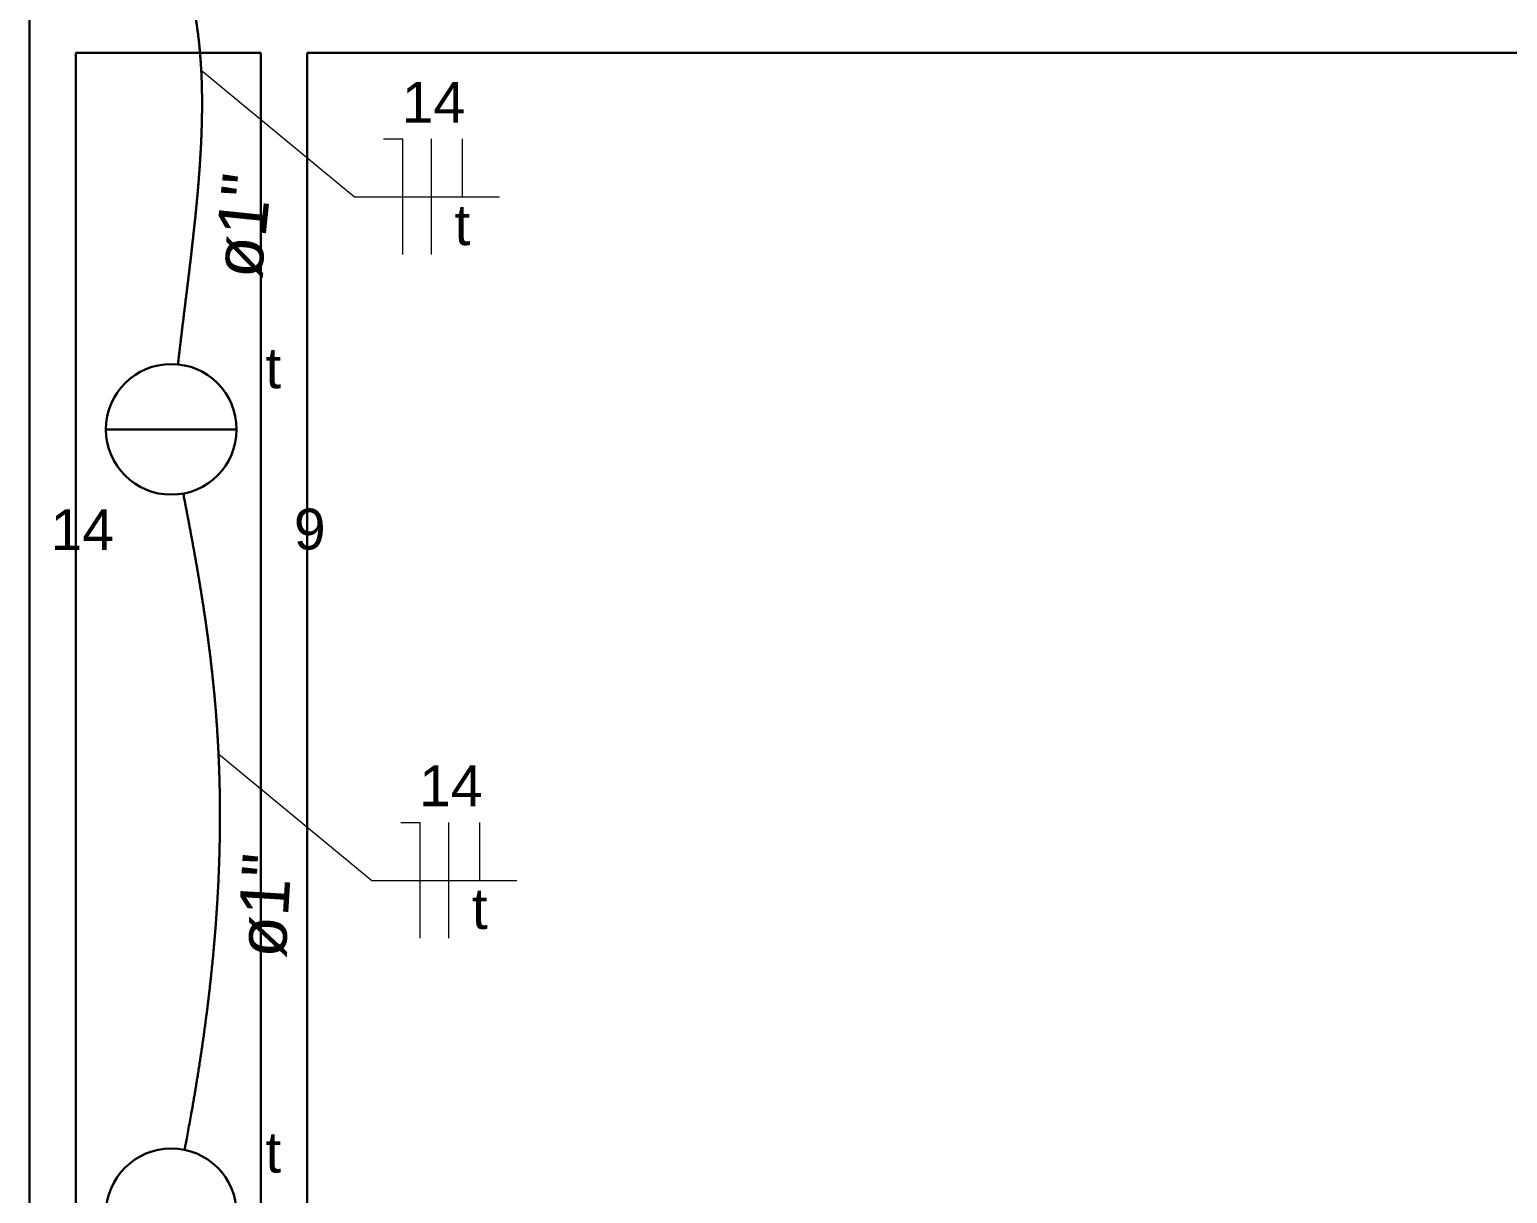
# Model space of a CAD drawing. Header units: millimetres. Extents: x 0 to 55.3, y 20.8 to 61.4.
# Drawn here: x 0 to 3.196, y 26.508 to 29.025 of the extents above; entities that cross this region are included whole.
import ezdxf

# ---------------------------------------------------------------- set-up
doc = ezdxf.new("R2010")
doc.units = ezdxf.units.MM
doc.linetypes.add('Dashed', pattern=[0.75, 0.5, -0.25])
for name, color, linetype, lineweight in [('ARQ_-_CALÇADA', 1, 'Continuous', 30), ('ARQ_-_DENÍVEL', 1, 'Continuous', 30), ('EL-Condutos', 4, 'Continuous', 30), ('EL-Fios', 2, 'Continuous', 20), ('EL-Textos_condutos', 2, 'Continuous', 20), ('EL-Textos_fios', 2, 'Continuous', 20), ('EL-Textos_pontos', 2, 'Continuous', 30), ('P-SIMBOL', 3, 'Continuous', 30)]:
    doc.layers.add(name, color=color, linetype=linetype, lineweight=lineweight)
doc.styles.add('Arial', font='Arial')

msp = doc.modelspace()

# ---------------------------------------------------------------- linework, layer by layer
at = {"layer": 'ARQ_-_CALÇADA'}
for p, q in [((0.000002, 29.075499), (0.000002, 24.075499)), ((0.100002, 28.975499), (0.100002, 24.075499)), ((0.500002, 28.975499), (0.500002, 24.075499)), ((0.600002, 28.975499), (0.600002, 24.075499))]:
    msp.add_line(p, q, dxfattribs=at)
at = {"layer": 'ARQ_-_DENÍVEL'}
for p, q in [((0.500002, 28.975499), (0.100002, 28.975499)), ((6.700002, 28.975499), (0.600002, 28.975499))]:
    msp.add_line(p, q, dxfattribs=at)
at = {"layer": 'EL-Condutos', "linetype": 'Dashed', "ltscale": 7, "flags": 128}
for points in [[(0.150104, 29.423402), (0.150232, 29.423297), (0.150604, 29.42299), (0.151203, 29.422495), (0.152013, 29.421825), (0.153017, 29.420993), (0.154197, 29.420013), (0.155537, 29.418898), (0.15702, 29.417661), (0.158629, 29.416317), (0.160347, 29.414878), (0.162158, 29.413357), (0.164043, 29.411768), (0.165988, 29.410124), (0.167974, 29.40844), (0.169985, 29.406727), (0.172004, 29.404999), (0.174014, 29.40327), (0.175998, 29.401553), (0.177939, 29.399862), (0.17982, 29.398209), (0.181579, 29.396651), (0.183269, 29.395138), (0.184896, 29.393668), (0.186464, 29.392236), (0.187976, 29.39084), (0.189438, 29.389477), (0.190853, 29.388141), (0.192226, 29.386832), (0.193561, 29.385544), (0.194863, 29.384274), (0.196135, 29.38302), (0.197383, 29.381777), (0.198609, 29.380542), (0.19982, 29.379312), (0.201018, 29.378084), (0.202208, 29.376853), (0.203395, 29.375617), (0.204583, 29.374372), (0.205776, 29.373114), (0.206978, 29.371841), (0.208165, 29.37058), (0.209363, 29.369302), (0.210572, 29.368006), (0.211791, 29.366696), (0.213018, 29.36537), (0.214253, 29.364031), (0.215494, 29.362679), (0.21674, 29.361315), (0.21799, 29.35994), (0.219243, 29.358554), (0.220497, 29.357159), (0.221752, 29.355756), (0.223006, 29.354345), (0.224259, 29.352928), (0.225509, 29.351505), (0.226755, 29.350077), (0.227995, 29.348645), (0.22923, 29.34721), (0.230456, 29.345773), (0.231675, 29.344334), (0.232862, 29.342921), (0.23404, 29.341508), (0.235209, 29.340094), (0.23637, 29.338679), (0.237522, 29.337262), (0.238666, 29.335844), (0.239803, 29.334425), (0.240932, 29.333003), (0.242055, 29.33158), (0.24317, 29.330154), (0.244279, 29.328726), (0.245381, 29.327295), (0.246477, 29.325861), (0.247568, 29.324424), (0.248653, 29.322984), (0.249733, 29.32154), (0.250808, 29.320092), (0.251879, 29.31864), (0.252944, 29.317184), (0.254006, 29.315724), (0.255051, 29.314277), (0.256091, 29.312827), (0.257128, 29.311372), (0.25816, 29.309913), (0.259189, 29.308449), (0.260213, 29.306982), (0.261233, 29.30551), (0.262249, 29.304035), (0.26326, 29.302555), (0.264267, 29.301072), (0.265269, 29.299585), (0.266267, 29.298094), (0.26726, 29.296599), (0.268248, 29.295102), (0.269231, 29.2936), (0.270209, 29.292096), (0.271182, 29.290588), (0.27215, 29.289077), (0.273112, 29.287562), (0.274069, 29.286045), (0.275014, 29.284537), (0.275953, 29.283026), (0.276886, 29.281512), (0.277815, 29.279995), (0.278738, 29.278475), (0.279655, 29.276952), (0.280568, 29.275427), (0.281475, 29.273898), (0.282377, 29.272367), (0.283274, 29.270833), (0.284166, 29.269296), (0.285052, 29.267756), (0.285934, 29.266213), (0.28681, 29.264668), (0.287681, 29.263119), (0.288547, 29.261568), (0.289408, 29.260014), (0.290264, 29.258457), (0.291115, 29.256897), (0.291961, 29.255335), (0.292799, 29.253774), (0.293632, 29.252211), (0.294461, 29.250645), (0.295284, 29.249076), (0.296102, 29.247505), (0.296916, 29.245931), (0.297724, 29.244354), (0.298527, 29.242775), (0.299326, 29.241193), (0.300119, 29.239608), (0.300907, 29.238021), (0.301691, 29.236432), (0.302469, 29.23484), (0.303242, 29.233245), (0.304011, 29.231649), (0.304774, 29.230049), (0.305532, 29.228448), (0.306286, 29.226844), (0.307034, 29.225237), (0.307777, 29.223628), (0.308516, 29.222016), (0.30925, 29.2204), (0.309979, 29.218783), (0.310703, 29.217163), (0.311422, 29.215541), (0.312136, 29.213917), (0.312846, 29.212291), (0.31355, 29.210662), (0.314249, 29.209032), (0.314943, 29.207399), (0.315632, 29.205765), (0.316317, 29.204128), (0.316996, 29.202489), (0.31767, 29.200848), (0.31834, 29.199205), (0.319005, 29.19756), (0.319664, 29.195914), (0.320319, 29.194265), (0.320969, 29.192614), (0.321614, 29.190962), (0.322258, 29.189299), (0.322897, 29.187634), (0.32353, 29.185967), (0.324159, 29.184299), (0.324783, 29.182629), (0.325403, 29.180957), (0.326017, 29.179283), (0.326627, 29.177607), (0.327231, 29.17593), (0.327831, 29.174251), (0.328426, 29.17257), (0.329017, 29.170888), (0.329603, 29.169204), (0.330183, 29.167518), (0.33076, 29.16583), (0.331331, 29.164141), (0.331898, 29.162451), (0.33246, 29.160759), (0.333017, 29.159065), (0.33357, 29.15737), (0.334122, 29.155659), (0.33467, 29.153947), (0.335213, 29.152233), (0.335752, 29.150518), (0.336285, 29.148802), (0.336814, 29.147083), (0.337339, 29.145364), (0.337859, 29.143643), (0.338374, 29.141921), (0.338884, 29.140197), (0.33939, 29.138472), (0.339892, 29.136746), (0.340388, 29.135018), (0.340881, 29.133289), (0.341368, 29.131559), (0.341852, 29.129828), (0.34233, 29.128095), (0.342805, 29.126361), (0.343275, 29.124626), (0.34374, 29.122889), (0.344206, 29.121133), (0.344667, 29.119375), (0.345124, 29.117617), (0.345577, 29.115857), (0.346025, 29.114096), (0.346468, 29.112334), (0.346907, 29.110571), (0.347342, 29.108806), (0.347772, 29.107041), (0.348198, 29.105275), (0.34862, 29.103507), (0.349037, 29.101739), (0.34945, 29.099969), (0.349859, 29.098199), (0.350263, 29.096427), (0.350663, 29.094655), (0.351059, 29.092881), (0.35145, 29.091107), (0.351838, 29.089332), (0.352221, 29.087555), (0.352605, 29.085756), (0.352985, 29.083955), (0.35336, 29.082153), (0.353731, 29.080351), (0.354098, 29.078548), (0.354461, 29.076744), (0.354819, 29.074939), (0.355174, 29.073133), (0.355524, 29.071326), (0.35587, 29.069519), (0.356212, 29.067711), (0.35655, 29.065902), (0.356884, 29.064092), (0.357214, 29.062282), (0.35754, 29.06047), (0.357862, 29.058659), (0.35818, 29.056846), (0.358494, 29.055033), (0.358804, 29.053219), (0.35911, 29.051404), (0.359416, 29.049563), (0.359719, 29.047721), (0.360017, 29.045879), (0.360312, 29.044036), (0.360603, 29.042192), (0.360889, 29.040348), (0.361172, 29.038503), (0.361451, 29.036658), (0.361726, 29.034812), (0.361997, 29.032965), (0.362265, 29.031118), (0.362528, 29.029271), (0.362788, 29.027423), (0.363044, 29.025574), (0.363297, 29.023725), (0.363545, 29.021875), (0.36379, 29.020025), (0.364031, 29.018174), (0.364269, 29.016323), (0.364503, 29.014471), (0.364737, 29.012591), (0.364967, 29.01071), (0.365193, 29.008829), (0.365416, 29.006948), (0.365635, 29.005066), (0.365851, 29.003184), (0.366063, 29.001301), (0.366271, 28.999418), (0.366475, 28.997534), (0.366677, 28.99565), (0.366874, 28.993766), (0.367068, 28.991881), (0.367259, 28.989996), (0.367446, 28.988111), (0.36763, 28.986225), (0.36781, 28.984339), (0.367987, 28.982453), (0.36816, 28.980566), (0.36833, 28.978679), (0.368497, 28.976792), (0.368663, 28.974875), (0.368825, 28.972958), (0.368985, 28.97104), (0.36914, 28.969122), (0.369293, 28.967204), (0.369442, 28.965285), (0.369587, 28.963367), (0.36973, 28.961448), (0.369869, 28.959528), (0.370005, 28.957609), (0.370137, 28.955689), (0.370267, 28.953769), (0.370393, 28.951849), (0.370516, 28.949929), (0.370636, 28.948008), (0.370753, 28.946088), (0.370866, 28.944167), (0.370977, 28.942246), (0.371084, 28.940324), (0.371189, 28.938403), (0.371291, 28.936451), (0.371391, 28.934499), (0.371488, 28.932547), (0.371581, 28.930594), (0.371672, 28.928642), (0.371759, 28.926689), (0.371844, 28.924736), (0.371925, 28.922783), (0.372003, 28.92083), (0.372079, 28.918877), (0.372151, 28.916923), (0.372221, 28.91497), (0.372288, 28.913016), (0.372351, 28.911063), (0.372412, 28.909109), (0.37247, 28.907155), (0.372525, 28.905201), (0.372578, 28.903247), (0.372627, 28.901293), (0.372674, 28.899339), (0.372719, 28.897354), (0.372761, 28.89537), (0.3728, 28.893385), (0.372836, 28.8914), (0.372869, 28.889415), (0.3729, 28.88743), (0.372928, 28.885445), (0.372953, 28.88346), (0.372976, 28.881474), (0.372995, 28.879489), (0.373013, 28.877504), (0.373027, 28.875519), (0.373039, 28.873534), (0.373048, 28.871548), (0.373055, 28.869563), (0.373059, 28.867578), (0.373061, 28.865593), (0.37306, 28.863607), (0.373056, 28.861622), (0.37305, 28.859637), (0.373041, 28.857621), (0.37303, 28.855606), (0.373017, 28.85359), (0.373, 28.851575), (0.372982, 28.849559), (0.37296, 28.847544), (0.372937, 28.845528), (0.372911, 28.843513), (0.372882, 28.841498), (0.372851, 28.839482), (0.372818, 28.837467), (0.372782, 28.835452), (0.372744, 28.833437), (0.372704, 28.831421), (0.372661, 28.829406), (0.372616, 28.827391), (0.372569, 28.825376), (0.372519, 28.823361), (0.372467, 28.821346), (0.372413, 28.819331), (0.372356, 28.817287), (0.372297, 28.815243), (0.372235, 28.813199), (0.372172, 28.811154), (0.372106, 28.80911), (0.372037, 28.807066), (0.371967, 28.805022), (0.371894, 28.802979), (0.37182, 28.800935), (0.371743, 28.798891), (0.371664, 28.796848), (0.371583, 28.794804), (0.3715, 28.792761), (0.371414, 28.790717), (0.371327, 28.788674), (0.371238, 28.786631), (0.371146, 28.784588), (0.371053, 28.782545), (0.370958, 28.780502), (0.370861, 28.778459), (0.37076, 28.776388), (0.370657, 28.774317), (0.370553, 28.772246), (0.370446, 28.770175), (0.370338, 28.768104), (0.370227, 28.766033), (0.370115, 28.763963), (0.370001, 28.761892), (0.369885, 28.759822), (0.369767, 28.757752), (0.369647, 28.755681), (0.369525, 28.753611), (0.369402, 28.751541), (0.369277, 28.749472), (0.369149, 28.747402), (0.369021, 28.745332), (0.36889, 28.743263), (0.368758, 28.741193), (0.368624, 28.739124), (0.368488, 28.737055), (0.368349, 28.734959), (0.368208, 28.732863), (0.368065, 28.730767), (0.367921, 28.728671), (0.367775, 28.726576), (0.367627, 28.72448), (0.367478, 28.722385), (0.367327, 28.720289), (0.367174, 28.718194), (0.36702, 28.716099), (0.366864, 28.714004), (0.366707, 28.711909), (0.366548, 28.709815), (0.366387, 28.70772), (0.366225, 28.705626), (0.366061, 28.703531), (0.365896, 28.701437), (0.36573, 28.699343), (0.365562, 28.697249), (0.365392, 28.695155), (0.365219, 28.693036), (0.365045, 28.690917), (0.364869, 28.688798), (0.364692, 28.686679), (0.364513, 28.684561), (0.364333, 28.682442), (0.364151, 28.680324), (0.363968, 28.678205), (0.363784, 28.676087), (0.363598, 28.673969), (0.363411, 28.671851), (0.363223, 28.669733), (0.363033, 28.667616), (0.362842, 28.665498), (0.36265, 28.663381), (0.362457, 28.661263), (0.362262, 28.659146), (0.362066, 28.657029), (0.361869, 28.654912), (0.36167, 28.652795), (0.361469, 28.650655), (0.361265, 28.648515), (0.361061, 28.646375), (0.360856, 28.644235), (0.360649, 28.642095), (0.360441, 28.639956), (0.360233, 28.637816), (0.360023, 28.635677), (0.359811, 28.633538), (0.359599, 28.631398), (0.359386, 28.629259), (0.359171, 28.62712), (0.358956, 28.624981), (0.358739, 28.622843), (0.358522, 28.620704), (0.358303, 28.618565), (0.358083, 28.616427), (0.357863, 28.614288), (0.357641, 28.61215), (0.357418, 28.610011), (0.357193, 28.607852), (0.356966, 28.605692), (0.356738, 28.603532), (0.356509, 28.601373), (0.35628, 28.599213), (0.356049, 28.597054), (0.355818, 28.594895), (0.355585, 28.592736), (0.355352, 28.590577), (0.355118, 28.588418), (0.354883, 28.586259), (0.354648, 28.584101), (0.354411, 28.581942), (0.354174, 28.579784), (0.353935, 28.577626), (0.353696, 28.575468), (0.353457, 28.573311), (0.353216, 28.571153), (0.352975, 28.568996), (0.352733, 28.566839), (0.352488, 28.564663), (0.352243, 28.562487), (0.351997, 28.560311), (0.35175, 28.558135), (0.351502, 28.55596), (0.351254, 28.553784), (0.351005, 28.551609), (0.350755, 28.549433), (0.350505, 28.547258), (0.350254, 28.545082), (0.350003, 28.542906), (0.34975, 28.54073), (0.349498, 28.538554), (0.349244, 28.536378), (0.34899, 28.534201), (0.348736, 28.532025), (0.34848, 28.529847), (0.348225, 28.52767), (0.347968, 28.525492), (0.347711, 28.523314), (0.347452, 28.521118), (0.347192, 28.518922), (0.346931, 28.516725), (0.34667, 28.514529), (0.346409, 28.512332), (0.346147, 28.510136), (0.345885, 28.50794), (0.345622, 28.505744), (0.345359, 28.503549), (0.345095, 28.501355), (0.344832, 28.499161), (0.344568, 28.496968), (0.344304, 28.494776), (0.344039, 28.492586), (0.343774, 28.490396), (0.34351, 28.488208), (0.343245, 28.486021), (0.34298, 28.483836), (0.342714, 28.481653), (0.342449, 28.479471), (0.342182, 28.477277), (0.341915, 28.475084), (0.341648, 28.472893), (0.34138, 28.470702), (0.341113, 28.468511), (0.340845, 28.46632), (0.340576, 28.464128), (0.340308, 28.461934), (0.340039, 28.45974), (0.339769, 28.457542), (0.3395, 28.455343), (0.339229, 28.45314), (0.338958, 28.450933), (0.338687, 28.448722), (0.338415, 28.446507), (0.338142, 28.444287), (0.337869, 28.442062), (0.337594, 28.43983), (0.337319, 28.437593), (0.337044, 28.435348), (0.336765, 28.433084), (0.336486, 28.430814), (0.336207, 28.42854), (0.335927, 28.426264), (0.335648, 28.423988), (0.335368, 28.421713), (0.335089, 28.419441), (0.33481, 28.417174), (0.334533, 28.414913), (0.334256, 28.412661), (0.33398, 28.410419), (0.333706, 28.408188), (0.333434, 28.405971), (0.333163, 28.40377), (0.332895, 28.401585), (0.332629, 28.39942), (0.332365, 28.397274), (0.332104, 28.395151), (0.331846, 28.393052), (0.331591, 28.390979), (0.331338, 28.388923), (0.331088, 28.386888), (0.33084, 28.384867), (0.330592, 28.382855), (0.330346, 28.380844), (0.330098, 28.378828), (0.32985, 28.3768), (0.3296, 28.374754), (0.329348, 28.372684), (0.329092, 28.370582), (0.328832, 28.368442), (0.328567, 28.366258), (0.328297, 28.364023), (0.32802, 28.361731), (0.327737, 28.359374), (0.327446, 28.356947), (0.327146, 28.354442), (0.326837, 28.351854), (0.326518, 28.349176), (0.326188, 28.3464), (0.325846, 28.343517), (0.325496, 28.340553), (0.325139, 28.337535), (0.32478, 28.334487), (0.32442, 28.331432), (0.324063, 28.328397), (0.323712, 28.325405), (0.323368, 28.322481), (0.323036, 28.319649), (0.322718, 28.316935), (0.322417, 28.314362), (0.322135, 28.311956), (0.321876, 28.309741), (0.321643, 28.307741), (0.321437, 28.305982), (0.321263, 28.304487), (0.321122, 28.303282), (0.321018, 28.302391), (0.320953, 28.301838), (0.320931, 28.301648)], [(0.332386, 28.022472), (0.332415, 28.022323), (0.332498, 28.021888), (0.332632, 28.021187), (0.332813, 28.020239), (0.333037, 28.019063), (0.333301, 28.017679), (0.333602, 28.016105), (0.333935, 28.014362), (0.334296, 28.012469), (0.334682, 28.010445), (0.33509, 28.008309), (0.335515, 28.00608), (0.335954, 28.003778), (0.336403, 28.001423), (0.336859, 27.999033), (0.337317, 27.996628), (0.337775, 27.994227), (0.338227, 27.99185), (0.338672, 27.989515), (0.339104, 27.987242), (0.339524, 27.985035), (0.339929, 27.982904), (0.34032, 27.980845), (0.340698, 27.978853), (0.341064, 27.976923), (0.341419, 27.975049), (0.341765, 27.973226), (0.342101, 27.971448), (0.342429, 27.969712), (0.34275, 27.96801), (0.343066, 27.966339), (0.343376, 27.964693), (0.343682, 27.963066), (0.343985, 27.961454), (0.344286, 27.959852), (0.344586, 27.958253), (0.344886, 27.956653), (0.345187, 27.955047), (0.34549, 27.953429), (0.345796, 27.951794), (0.346107, 27.950126), (0.346423, 27.948438), (0.346741, 27.946729), (0.347063, 27.945002), (0.347388, 27.943259), (0.347716, 27.9415), (0.348045, 27.939728), (0.348377, 27.937943), (0.34871, 27.936147), (0.349045, 27.934341), (0.349381, 27.932527), (0.349718, 27.930706), (0.350056, 27.92888), (0.350394, 27.927049), (0.350732, 27.925216), (0.35107, 27.923382), (0.351407, 27.921548), (0.351744, 27.919716), (0.35208, 27.917887), (0.352414, 27.916062), (0.35275, 27.914227), (0.353084, 27.912397), (0.353417, 27.910572), (0.353748, 27.908753), (0.354078, 27.906937), (0.354407, 27.905126), (0.354734, 27.903319), (0.355061, 27.901514), (0.355386, 27.899713), (0.35571, 27.897914), (0.356034, 27.896118), (0.356356, 27.894323), (0.356678, 27.892529), (0.356999, 27.890736), (0.357319, 27.888944), (0.357639, 27.887153), (0.357958, 27.885361), (0.358277, 27.883568), (0.358595, 27.881774), (0.358913, 27.87998), (0.359234, 27.878165), (0.359555, 27.876348), (0.359875, 27.874529), (0.360196, 27.87271), (0.360515, 27.870889), (0.360834, 27.869066), (0.361153, 27.867243), (0.361472, 27.865418), (0.36179, 27.863593), (0.362107, 27.861766), (0.362424, 27.85994), (0.36274, 27.858112), (0.363056, 27.856284), (0.363371, 27.854455), (0.363686, 27.852627), (0.363999, 27.850798), (0.364313, 27.848968), (0.364625, 27.847139), (0.364937, 27.84531), (0.365248, 27.843482), (0.365562, 27.841631), (0.365875, 27.839782), (0.366187, 27.837932), (0.366498, 27.836083), (0.366809, 27.834234), (0.367119, 27.832385), (0.367428, 27.830536), (0.367736, 27.828687), (0.368043, 27.826839), (0.36835, 27.82499), (0.368656, 27.823142), (0.368961, 27.821293), (0.369265, 27.819445), (0.369568, 27.817596), (0.369871, 27.815748), (0.370172, 27.813899), (0.370473, 27.81205), (0.370773, 27.810201), (0.371073, 27.808352), (0.371371, 27.806502), (0.371673, 27.804628), (0.371974, 27.802753), (0.372274, 27.800878), (0.372573, 27.799003), (0.372871, 27.797128), (0.373168, 27.795253), (0.373465, 27.793377), (0.373761, 27.791501), (0.374055, 27.789625), (0.374349, 27.787748), (0.374642, 27.785872), (0.374934, 27.783995), (0.375225, 27.782118), (0.375516, 27.780241), (0.375805, 27.778364), (0.376093, 27.776486), (0.376381, 27.774609), (0.376667, 27.772731), (0.376953, 27.770854), (0.377238, 27.768976), (0.377526, 27.76707), (0.377812, 27.765164), (0.378098, 27.763258), (0.378383, 27.761352), (0.378667, 27.759446), (0.37895, 27.75754), (0.379232, 27.755633), (0.379512, 27.753726), (0.379792, 27.75182), (0.380071, 27.749913), (0.380349, 27.748006), (0.380625, 27.746099), (0.380901, 27.744191), (0.381176, 27.742284), (0.381449, 27.740376), (0.381722, 27.738469), (0.381993, 27.736561), (0.382264, 27.734653), (0.382533, 27.732745), (0.382801, 27.730836), (0.383073, 27.728897), (0.383343, 27.726957), (0.383612, 27.725018), (0.38388, 27.723078), (0.384147, 27.721138), (0.384413, 27.719198), (0.384678, 27.717257), (0.384942, 27.715317), (0.385204, 27.713376), (0.385466, 27.711435), (0.385726, 27.709494), (0.385985, 27.707553), (0.386243, 27.705612), (0.3865, 27.70367), (0.386755, 27.701729), (0.38701, 27.699787), (0.387263, 27.697845), (0.387515, 27.695903), (0.387766, 27.693961), (0.388016, 27.692018), (0.388268, 27.690042), (0.38852, 27.688065), (0.38877, 27.686088), (0.38902, 27.684111), (0.389268, 27.682133), (0.389514, 27.680156), (0.38976, 27.678178), (0.390004, 27.676201), (0.390247, 27.674223), (0.390488, 27.672245), (0.390729, 27.670267), (0.390968, 27.668288), (0.391206, 27.66631), (0.391442, 27.664331), (0.391678, 27.662352), (0.391912, 27.660373), (0.392144, 27.658394), (0.392376, 27.656415), (0.392606, 27.654436), (0.392835, 27.652456), (0.393067, 27.650439), (0.393297, 27.648421), (0.393526, 27.646404), (0.393754, 27.644386), (0.393981, 27.642368), (0.394206, 27.640351), (0.39443, 27.638332), (0.394652, 27.636314), (0.394873, 27.634296), (0.395093, 27.632277), (0.395311, 27.630259), (0.395528, 27.62824), (0.395743, 27.626221), (0.395957, 27.624202), (0.39617, 27.622182), (0.396382, 27.620163), (0.396592, 27.618143), (0.3968, 27.616123), (0.397007, 27.614104), (0.397213, 27.612084), (0.397422, 27.610023), (0.397629, 27.607961), (0.397834, 27.6059), (0.398038, 27.603838), (0.398241, 27.601777), (0.398442, 27.599715), (0.398642, 27.597653), (0.39884, 27.595591), (0.399037, 27.593529), (0.399232, 27.591466), (0.399426, 27.589404), (0.399619, 27.587341), (0.39981, 27.585279), (0.399999, 27.583216), (0.400187, 27.581153), (0.400373, 27.579089), (0.400558, 27.577026), (0.400742, 27.574963), (0.400924, 27.572899), (0.401104, 27.570835), (0.401287, 27.568727), (0.401468, 27.566619), (0.401648, 27.56451), (0.401826, 27.562402), (0.402003, 27.560293), (0.402178, 27.558184), (0.402351, 27.556075), (0.402523, 27.553966), (0.402693, 27.551856), (0.402862, 27.549747), (0.403029, 27.547637), (0.403195, 27.545528), (0.403359, 27.543418), (0.403521, 27.541308), (0.403682, 27.539198), (0.403841, 27.537088), (0.403999, 27.534977), (0.404155, 27.532867), (0.404309, 27.530756), (0.404462, 27.528646), (0.404617, 27.526487), (0.40477, 27.524328), (0.404922, 27.522169), (0.405071, 27.52001), (0.405219, 27.517851), (0.405366, 27.515691), (0.405511, 27.513532), (0.405654, 27.511372), (0.405795, 27.509213), (0.405935, 27.507053), (0.406073, 27.504893), (0.40621, 27.502733), (0.406344, 27.500573), (0.406478, 27.498412), (0.406609, 27.496252), (0.406739, 27.494092), (0.406867, 27.491931), (0.406993, 27.48977), (0.407118, 27.48761), (0.407241, 27.485449), (0.407366, 27.483236), (0.407488, 27.481024), (0.407609, 27.478811), (0.407728, 27.476598), (0.407845, 27.474385), (0.407961, 27.472172), (0.408075, 27.469958), (0.408187, 27.467745), (0.408297, 27.465532), (0.408406, 27.463318), (0.408512, 27.461105), (0.408618, 27.458891), (0.408721, 27.456677), (0.408822, 27.454464), (0.408922, 27.45225), (0.40902, 27.450036), (0.409117, 27.447822), (0.409211, 27.445608), (0.409304, 27.443393), (0.409395, 27.441179), (0.409487, 27.438909), (0.409576, 27.436639), (0.409664, 27.434369), (0.40975, 27.432099), (0.409834, 27.429829), (0.409917, 27.427559), (0.409997, 27.425289), (0.410076, 27.423019), (0.410153, 27.420748), (0.410228, 27.418478), (0.410301, 27.416207), (0.410372, 27.413937), (0.410442, 27.411666), (0.41051, 27.409396), (0.410575, 27.407125), (0.41064, 27.404854), (0.410702, 27.402583), (0.410762, 27.400312), (0.410821, 27.398042), (0.410878, 27.395771), (0.410934, 27.39344), (0.410988, 27.39111), (0.411041, 27.38878), (0.411092, 27.386449), (0.41114, 27.384119), (0.411187, 27.381788), (0.411232, 27.379458), (0.411275, 27.377127), (0.411316, 27.374796), (0.411355, 27.372466), (0.411393, 27.370135), (0.411428, 27.367804), (0.411462, 27.365474), (0.411493, 27.363143), (0.411523, 27.360812), (0.411551, 27.358481), (0.411577, 27.35615), (0.411601, 27.353819), (0.411623, 27.351489), (0.411643, 27.349158), (0.411662, 27.346764), (0.411679, 27.344369), (0.411694, 27.341975), (0.411706, 27.339581), (0.411717, 27.337187), (0.411726, 27.334793), (0.411733, 27.332399), (0.411738, 27.330004), (0.411741, 27.32761), (0.411742, 27.325216), (0.411741, 27.322822), (0.411739, 27.320428), (0.411734, 27.318034), (0.411727, 27.315639), (0.411718, 27.313245), (0.411708, 27.310851), (0.411695, 27.308457), (0.41168, 27.306063), (0.411664, 27.303669), (0.411645, 27.301275), (0.411624, 27.298813), (0.411601, 27.296352), (0.411576, 27.293891), (0.411549, 27.29143), (0.41152, 27.288969), (0.411488, 27.286508), (0.411455, 27.284047), (0.41142, 27.281585), (0.411382, 27.279124), (0.411343, 27.276663), (0.411301, 27.274202), (0.411258, 27.271742), (0.411213, 27.269281), (0.411165, 27.26682), (0.411116, 27.264359), (0.411064, 27.261898), (0.411011, 27.259438), (0.410955, 27.256977), (0.410898, 27.254516), (0.410838, 27.252056), (0.410775, 27.249524), (0.410709, 27.246992), (0.410642, 27.244461), (0.410572, 27.241929), (0.410501, 27.239398), (0.410427, 27.236867), (0.410351, 27.234335), (0.410273, 27.231804), (0.410193, 27.229273), (0.410111, 27.226742), (0.410027, 27.224211), (0.40994, 27.22168), (0.409852, 27.219149), (0.409762, 27.216618), (0.409669, 27.214088), (0.409575, 27.211557), (0.409478, 27.209026), (0.409379, 27.206496), (0.409279, 27.203965), (0.409176, 27.201435), (0.409068, 27.19883), (0.408958, 27.196225), (0.408846, 27.193619), (0.408731, 27.191014), (0.408615, 27.188409), (0.408496, 27.185804), (0.408375, 27.1832), (0.408252, 27.180595), (0.408127, 27.17799), (0.408, 27.175386), (0.407871, 27.172782), (0.407739, 27.170177), (0.407606, 27.167573), (0.40747, 27.164969), (0.407333, 27.162365), (0.407193, 27.159761), (0.407051, 27.157158), (0.406907, 27.154554), (0.406761, 27.151951), (0.406612, 27.149347), (0.406457, 27.146665), (0.4063, 27.143983), (0.406141, 27.141301), (0.40598, 27.138619), (0.405816, 27.135937), (0.40565, 27.133255), (0.405482, 27.130573), (0.405312, 27.127892), (0.405139, 27.125211), (0.404965, 27.12253), (0.404788, 27.119849), (0.404609, 27.117168), (0.404428, 27.114487), (0.404245, 27.111806), (0.40406, 27.109126), (0.403873, 27.106446), (0.403683, 27.103766), (0.403491, 27.101086), (0.403297, 27.098406), (0.403102, 27.095726), (0.402897, 27.092964), (0.402691, 27.090201), (0.402482, 27.087439), (0.402271, 27.084677), (0.402058, 27.081915), (0.401843, 27.079154), (0.401625, 27.076392), (0.401406, 27.073631), (0.401184, 27.070869), (0.400959, 27.068108), (0.400733, 27.065347), (0.400504, 27.062587), (0.400274, 27.059826), (0.400041, 27.057066), (0.399806, 27.054306), (0.399568, 27.051545), (0.399329, 27.048786), (0.399087, 27.046026), (0.398843, 27.043266), (0.398597, 27.040507), (0.398342, 27.03766), (0.398083, 27.034814), (0.397823, 27.031968), (0.39756, 27.029122), (0.397295, 27.026276), (0.397028, 27.023431), (0.396758, 27.020585), (0.396486, 27.01774), (0.396212, 27.014895), (0.395936, 27.012051), (0.395658, 27.009207), (0.395377, 27.006363), (0.395094, 27.003519), (0.394809, 27.000676), (0.394522, 26.997832), (0.394233, 26.99499), (0.393941, 26.992147), (0.393648, 26.989305), (0.393352, 26.986464), (0.393054, 26.983623), (0.392744, 26.98069), (0.392432, 26.977759), (0.392118, 26.974827), (0.391801, 26.971896), (0.391483, 26.968966), (0.391161, 26.966035), (0.390838, 26.963105), (0.390512, 26.960174), (0.390184, 26.957244), (0.389854, 26.954314), (0.389522, 26.951384), (0.389187, 26.948454), (0.38885, 26.945524), (0.38851, 26.942594), (0.388168, 26.939663), (0.387824, 26.936733), (0.387478, 26.933802), (0.387129, 26.930871), (0.386779, 26.92794), (0.386425, 26.925008), (0.386058, 26.921981), (0.385689, 26.918953), (0.385317, 26.915925), (0.384942, 26.912898), (0.384566, 26.90987), (0.384187, 26.906843), (0.383806, 26.903817), (0.383423, 26.900791), (0.383037, 26.897767), (0.38265, 26.894743), (0.38226, 26.89172), (0.381868, 26.888699), (0.381474, 26.885679), (0.381079, 26.882661), (0.380681, 26.879645), (0.380282, 26.876631), (0.37988, 26.873619), (0.379477, 26.870609), (0.379072, 26.867602), (0.378665, 26.864598), (0.378243, 26.861497), (0.377819, 26.858399), (0.377393, 26.855303), (0.376965, 26.852207), (0.376535, 26.849112), (0.376102, 26.846017), (0.375667, 26.842922), (0.375229, 26.839825), (0.374788, 26.836726), (0.374345, 26.833624), (0.373898, 26.830519), (0.373449, 26.82741), (0.372996, 26.824297), (0.37254, 26.821179), (0.37208, 26.818054), (0.371617, 26.814924), (0.371151, 26.811786), (0.37068, 26.808641), (0.370206, 26.805488), (0.369728, 26.802326), (0.369229, 26.799049), (0.368727, 26.795765), (0.368221, 26.792475), (0.367713, 26.789183), (0.367202, 26.78589), (0.366688, 26.7826), (0.366174, 26.779314), (0.365658, 26.776035), (0.365142, 26.772765), (0.364626, 26.769508), (0.36411, 26.766265), (0.363595, 26.763038), (0.363082, 26.759831), (0.36257, 26.756646), (0.362061, 26.753485), (0.361555, 26.75035), (0.361051, 26.747244), (0.360552, 26.74417), (0.360057, 26.74113), (0.359567, 26.738126), (0.359065, 26.735061), (0.358568, 26.732027), (0.358072, 26.729016), (0.357576, 26.726017), (0.357078, 26.723022), (0.356577, 26.72002), (0.35607, 26.717002), (0.355556, 26.713958), (0.355032, 26.710879), (0.354498, 26.707755), (0.35395, 26.704576), (0.353388, 26.701334), (0.352809, 26.698017), (0.352212, 26.694618), (0.351594, 26.691125), (0.350954, 26.68753), (0.350291, 26.683823), (0.349601, 26.679995), (0.348884, 26.676035), (0.348137, 26.671934), (0.347333, 26.667545), (0.346503, 26.663032), (0.345654, 26.658435), (0.344794, 26.653789), (0.343929, 26.649134), (0.343067, 26.644505), (0.342215, 26.639942), (0.341381, 26.635482), (0.340571, 26.631162), (0.339794, 26.627021), (0.339056, 26.623095), (0.338364, 26.619422), (0.337727, 26.616041), (0.337151, 26.612988), (0.336644, 26.610301), (0.336212, 26.608019), (0.335864, 26.606178), (0.335606, 26.604817), (0.335446, 26.603972), (0.335391, 26.603682)]]:
    msp.add_lwpolyline(points, dxfattribs=at)
at = {"layer": 'EL-Fios'}
for p, q in [((0.765412, 28.788949), (0.807077, 28.788949)), ((0.807077, 28.538949), (0.807077, 28.788949)), ((0.869577, 28.538949), (0.869577, 28.788949)), ((0.936127, 28.663949), (0.936127, 28.788949)), ((0.802797, 27.310249), (0.844462, 27.310249)), ((0.844462, 27.060249), (0.844462, 27.310249)), ((0.906962, 27.060249), (0.906962, 27.310249)), ((0.973512, 27.185249), (0.973512, 27.310249))]:
    msp.add_line(p, q, dxfattribs=at)
at = {"layer": 'EL-Textos_fios'}
for p, q in [((0.371227, 28.937649), (0.702912, 28.663949)), ((0.702912, 28.663949), (1.016057, 28.663949)), ((0.408614, 27.458949), (0.740297, 27.185249)), ((0.740297, 27.185249), (1.053442, 27.185249))]:
    msp.add_line(p, q, dxfattribs=at)
at = {"layer": 'P-SIMBOL'}
msp.add_line((0.164982, 28.160749), (0.447982, 28.160749), dxfattribs=at)
for centre in [(0.306482, 28.160749), (0.306502, 26.464069)]:
    msp.add_circle(centre, 0.14125, dxfattribs=at)

# ---------------------------------------------------------------- texts
at = {"layer": 'EL-Textos_condutos', "char_height": 0.1059, "width": 0.38124, "attachment_point": 8, "line_spacing_factor": 0.798, "style": 'Arial'}
for insert, rotation in [((0.515238, 28.595572), 84.133123), ((0.563119, 27.127618), 86.522357)]:
    msp.add_mtext('ø1"', dxfattribs=dict(at, insert=insert, rotation=rotation))
at = {"layer": 'EL-Textos_fios', "char_height": 0.08825, "attachment_point": 8, "line_spacing_factor": 0.798, "style": 'Arial'}
for s, insert, width in [('14', (0.873502, 28.824121), 0.2118), ('t', (0.936002, 28.558121), 0.1059), ('14', (0.911002, 27.345621), 0.2118), ('t', (0.973502, 27.079121), 0.1059)]:
    msp.add_mtext(s, dxfattribs=dict(at, insert=insert, width=width))
at = {"layer": 'EL-Textos_pontos', "char_height": 0.08825, "attachment_point": 8, "line_spacing_factor": 0.798, "style": 'Arial'}
for s, insert, width in [('t', (0.527002, 28.248621), 0.1059), ('14', (0.114002, 27.899621), 0.2118), ('9', (0.606002, 27.899621), 0.1059), ('t', (0.527002, 26.552121), 0.1059)]:
    msp.add_mtext(s, dxfattribs=dict(at, insert=insert, width=width))

doc.saveas('drawing.dxf')
